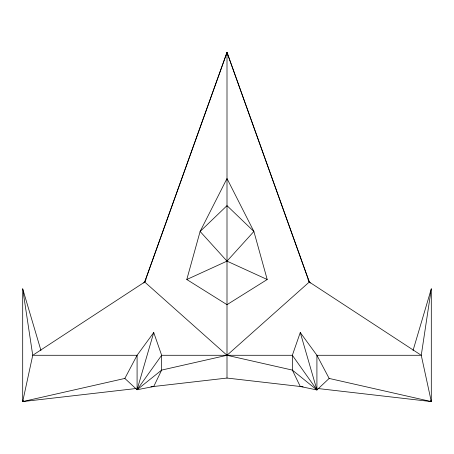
<?xml version="1.0" encoding="UTF-8"?>
<svg xmlns="http://www.w3.org/2000/svg" width="454" height="454" viewBox="0 0 454 454"><rect width="100%" height="100%" fill="white"/><g stroke="black" fill="none" stroke-linecap="round" stroke-linejoin="round"><path stroke-width="0.68" d="M329.15 378.432L316.915 389.952L300.264 386.496L292.353 370.095L292.353 355.283L300.264 332.532L316.915 355.283L329.15 378.432L431.3 401.586L431.3 288.835L421.261 355.283L431.3 401.586L317.879 388.522M124.85 378.432L137.085 389.748L153.736 386.496L161.647 370.095L161.647 355.283L153.736 332.532L137.085 355.283L124.85 378.432L22.7 401.586L32.739 355.283L22.7 288.835L22.7 401.586L136.121 388.522M186.793 279.511L200.112 231.461L227 178.541L253.888 231.461L267.207 279.511L227 304.668L186.793 279.511L227 261.135L253.888 231.461L227 205.651L200.112 231.461L227 261.135L267.207 279.511M153.736 332.532L137.085 389.748L161.647 370.095L227 355.283L292.353 370.095L316.915 389.952L316.915 355.283L421.261 355.283L309.288 282.019L308.011 279.494M413.044 350.482L431.3 288.835M310.303 283.012L309.288 282.019L227 52.414L144.713 282.019L143.697 283.012M145.989 279.494L144.713 282.019L227 355.283L309.288 282.019L227 52.414L144.713 282.019L32.739 355.283L137.085 355.283L137.085 389.748L161.647 355.283L292.353 355.283L316.915 389.952L300.264 332.532M22.7 401.586L23.693 400.61M150.915 386.819L227 378.057L303.085 386.819M430.307 400.61L431.3 401.586M22.7 288.835L40.956 350.482M227 52.414L227 378.057"/></g></svg>
